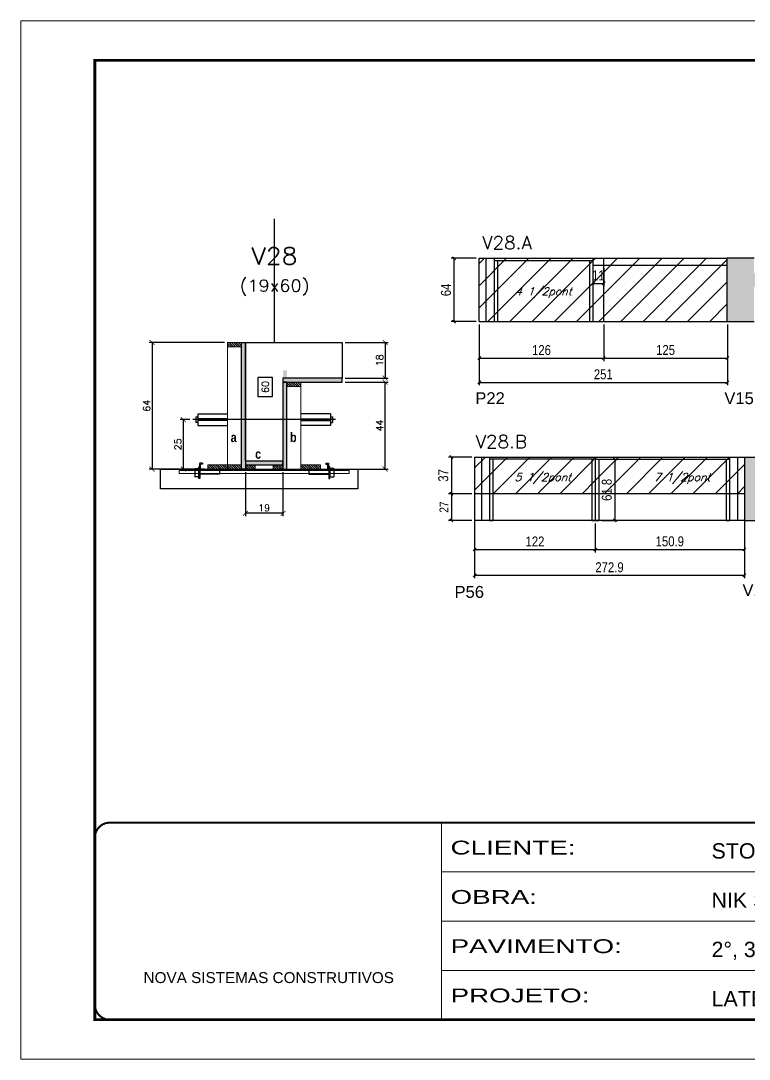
# Model space of a CAD drawing. Extents: x -10448 to -1189, y -11772 to 17235.
# Drawn here: x -7265 to -6528, y 7754 to 8804 of the extents above; entities that cross this region are included whole.
import ezdxf
from ezdxf.enums import TextEntityAlignment as Align

# ---------------------------------------------------------------- set-up
doc = ezdxf.new("R2010")
doc.units = 0
for name, pattern in [('CONTINUO', [0]), ('DASHED', [0.75, 0.5, -0.25]), ('HIDDEN', [0.375, 0.25, -0.125])]:
    doc.linetypes.add(name, pattern=pattern)
for name, color, linetype in [('5', 5, 'Continuous'), ('barrote', 251, 'Continuous'), ('COTA', 241, 'Continuous'), ('Cota Seção (2x)', 4, 'Continuous'), ('detalhes', 4, 'Continuous'), ('Painéis', 200, 'Continuous'), ('presilha', 1, 'Continuous'), ('Reaproveitamento', 251, 'Continuous'), ('SARR_2.2x7', 40, 'Continuous'), ('SARR_3.5x7', 81, 'Continuous'), ('TENSOR', 3, 'Continuous'), ('texto', 7, 'Continuous'), ('Texto de Titulo', 7, 'Continuous'), ('Texto Qtd Sarr', 242, 'Continuous')]:
    doc.layers.add(name, color=color, linetype=linetype)
for name, color, linetype, lineweight in [('CONCRETO', 251, 'Continuous', 25), ('Folhas', 255, 'Continuous', 9), ('Hachura', 251, 'Continuous', 9), ('Madeira', 126, 'Continuous', 18), ('SARRAFO DE PRESSAO', 251, 'DASHED', 9), ('SCO-___-LAJ', 2, 'Continuous', 0), ('Texto Seção', 7, 'Continuous', 15)]:
    doc.layers.add(name, color=color, linetype=linetype, lineweight=lineweight)
doc.styles.add('ARIAL', font='arial.ttf')
doc.styles.add('COTA TECNICA', font='techl___.ttf', dxfattribs={"height": 10})
doc.styles.add('COTA TECNICA-50', font='techl___.ttf', dxfattribs={"height": 9})
doc.styles.add('REGUA-120', font='ROMANS.shx', dxfattribs={"height": 15})
doc.styles.add('Romans', font='romans.shx')
doc.styles.get("Standard").update_dxf_attribs({"font": 'arial.ttf'})
doc.styles.add('TECNICA', font='techb___.ttf', dxfattribs={"height": 10})
doc.styles.add('Tecnologia', font='')
doc.styles.get('Tecnologia').set_extended_font_data('Forgotten Futurist')
doc.dimstyles.new('COTA PAINEL-50', dxfattribs={"dimtxt": 9, "dimasz": 3, "dimexe": 3, "dimexo": 3, "dimgap": 3, "dimtad": 1, "dimdec": 1, "dimzin": 12, "dimdsep": 46, "dimtxsty": 'COTA TECNICA-50', "dimblk1": 'OBLIQUE', "dimblk2": 'OBLIQUE', "dimsah": 1, "dimcen": 0.9, "dimclrd": 4, "dimclre": 4, "dimclrt": 240, "dimadec": 1, "dimazin": 3, "dimtfac": 1, "dimtdec": 1, "dimtmove": 0, "dimatfit": 3, "dimfxl": 1, "dimtolj": 1, "dimtzin": 12, "dimarcsym": 0})
doc.dimstyles.new('Cota Seção (2x)', dxfattribs={"dimtxt": 7, "dimasz": 5, "dimexe": 3, "dimexo": 3, "dimgap": 2, "dimtad": 3, "dimdec": 1, "dimlfac": 0.5, "dimzin": 12, "dimdsep": 46, "dimtxsty": 'Romans', "dimblk": 'ARCHTICK', "dimcen": 0, "dimclrd": 4, "dimclre": 4, "dimclrt": 1, "dimadec": 1, "dimazin": 3, "dimtfac": 1, "dimtdec": 1, "dimtmove": 0, "dimatfit": 3, "dimldrblk": 'OBLIQUE', "dimfxl": 1, "dimtolj": 1, "dimtzin": 12, "dimarcsym": 0})
doc.dimstyles.new('Cota Seção interna', dxfattribs={"dimtxt": 7, "dimasz": 6, "dimexe": 0.18, "dimexo": 2, "dimgap": -4, "dimtad": 3, "dimdec": 1, "dimlfac": 0.5, "dimzin": 12, "dimdsep": 46, "dimtxsty": 'Romans', "dimblk": 'ARCHTICK', "dimcen": 0.09, "dimse1": 1, "dimse2": 1, "dimsd1": 1, "dimsd2": 1, "dimclrd": 180, "dimclre": 5, "dimclrt": 1, "dimadec": 0, "dimazin": 3, "dimtfac": 1, "dimtdec": 1, "dimtofl": 0, "dimtmove": 0, "dimatfit": 3, "dimldrblk": 'ARCHTICK', "dimfxl": 1, "dimtolj": 1, "dimtzin": 0, "dimarcsym": 0})
doc.dimstyles.new('PAINEL', dxfattribs={"dimtxt": 10, "dimasz": 3, "dimexe": 3, "dimexo": 3, "dimgap": 3, "dimtad": 1, "dimdec": 1, "dimzin": 12, "dimdsep": 46, "dimtxsty": 'COTA TECNICA', "dimblk1": 'OBLIQUE', "dimblk2": 'OBLIQUE', "dimsah": 1, "dimcen": 0.9, "dimclrd": 4, "dimclre": 4, "dimclrt": 240, "dimadec": 1, "dimazin": 3, "dimtfac": 1, "dimtdec": 1, "dimtmove": 0, "dimatfit": 3, "dimfxl": 1, "dimtolj": 1, "dimtzin": 12, "dimarcsym": 0})
pattern_1 = [(315, (15536.7638, 121.2435), (1.12253202, 1.12253202), [])]
pattern_2 = [(50, (-139469.2827, -18546.4775), (5.46554007, -0.47817257), [0.5715, -6.2865]), (355, (-139469.2827, -18546.4775), (-1.05730264, 5.73170536), [0.4572, -5.02921753]), (100.4514447, (-139468.827, -18546.5174), (4.40823741, 5.25353256), [0.48570026, -5.34270734]), (46.1842, (-139469.283, -18544.9535), (8.13237123, -1.26126984), [0.85725, -9.42975]), (96.6355576, (-139468.605, -18545.059), (7.122124, 7.42278374), [0.7285507, -8.01406824]), (351.184151, (-139469.283, -18544.9535), (7.122124, 7.42278374), [0.685799, -7.54379196]), (21, (-139468.5207, -18545.3345), (4.54843174, -3.06795595), [0.5715, -6.2865]), (326, (-139468.5207, -18545.3345), (1.85406085, 5.52563898), [0.4572, -5.0292]), (71.451445, (-139468.1417, -18545.59), (6.40249258, 2.45768307), [0.48570026, -5.34269813]), (37.5, (-139469.2827, -18546.4775), (0.092658098, 2.536651166), [0, -4.96824, 0, -5.1054, 0, -5.04825]), (7.5, (-139469.2827, -18546.4775), (2.004589875, 3.005417245), [0, -2.91084, 0, -4.85394, 0, -1.92405]), (327.5, (-139470.982, -18546.4775), (4.067717855, -0.17186232), [0, -1.905, 0, -5.9436, 0, -7.8867]), (317.5, (-139471.744, -18546.4775), (4.44387544, 0.76279473), [0, -2.4765, 0, -3.94716, 0, -5.6007])]
pattern_3 = [(45, (-139469.283, -18546.478), (-11.2253202, 11.2253202), [])]

# ---------------------------------------------------------------- blocks, each defined once
blk = doc.blocks.new('9999999999')
at = {"color": 30, "linetype": 'CONTINUO'}
for p, q in [((98564.6, 34230.2), (98564.6, 34429.4)), ((98564.6, 34379.6), (99584, 34379.6)), ((98564.6, 34329.8), (99488, 34329.8)), ((98564.6, 34280), (99488, 34280))]:
    blk.add_line(p, q, dxfattribs=at)
at = {"color": 30, "linetype": 'CONTINUO', "const_width": 2}
blk.add_lwpolyline([(99584, 34230.2), (99584, 34414.4, 0.414214), (99569, 34429.4), (98229, 34429.4, 0.414214), (98214, 34414.4), (98214, 34245.2, 0.414214), (98229, 34230.2), (99584, 34230.2)], format="xyb", dxfattribs=at)
at = {"layer": 'Folhas'}
blk.add_lwpolyline([(98139, 34190.2), (99624, 34190.2), (99624, 35240.2), (98139, 35240.2)], close=True, dxfattribs=at)
at = {"layer": 'Folhas', "color": 30, "const_width": 3}
blk.add_lwpolyline([(98214, 34230.2), (99584, 34230.2), (99584, 35200.2), (98214, 35200.2)], close=True, dxfattribs=at)
at = {"color": 7, "linetype": 'Continuous', "ltscale": 5, "style": 'ARIAL'}
for s, height, p in [('STOG', 15.48, (98837.7, 34393.1)), ('NIK SUNSET', 15.48, (98837.7, 34343.3)), ('2°, 3° E PAVIMENTO TIPO', 15.483, (98837.7, 34293.5)), ('NOVA SISTEMAS CONSTRUTIVOS', 11.059, (98263.2, 34267.2)), ('LATERAL DE VIGA', 15.483, (98837.7, 34243.7))]:
    blk.add_text(s, height=height, dxfattribs=at).set_placement(p)
at = {"layer": 'Folhas', "color": 7, "style": 'Tecnologia', "width": 1.5}
for s, p in [('CLIENTE:', (98573.7, 34397.2)), ('OBRA:', (98573.7, 34347.3)), ('PAVIMENTO:', (98573.7, 34297.5)), ('PROJETO:', (98573.7, 34247.7))]:
    blk.add_text(s, height=14, dxfattribs=at).set_placement(p)
blk = doc.blocks.new('titulo1')
at = {"layer": 'Defpoints', "color": 252, "linetype": 'HIDDEN', "ltscale": 2}
blk.add_line((0, 0), (0, 125), dxfattribs=at)
at = {"layer": 'Defpoints', "style": 'Romans', "oblique": 15}
blk.add_attdef('FOLHA', text='', height=10, dxfattribs=at).set_placement((0, 15.6), align=Align.MIDDLE_CENTER)
at = {"layer": 'Texto Qtd Sarr', "color": 3, "style": 'Romans', "oblique": 15}
for tag, height, p in [('TITULO', 17, (0, 71.4)), ('SEÇÃO', 12, (0, 41.5))]:
    blk.add_attdef(tag, text='', height=height, dxfattribs=at).set_placement(p, align=Align.MIDDLE_CENTER)
blk = doc.blocks.new('_ArchTick')
at = {"color": 0, "linetype": 'ByBlock', "const_width": 0.15}
blk.add_lwpolyline([(-0.5, -0.5), (0.5, 0.5)], dxfattribs=at)
blk = doc.blocks.new('*D492')
at = {"layer": 'COTA', "color": 4, "lineweight": -2, "transparency": 16777216}
for p, q in [((-6936.6, 8478.9), (-6893.2, 8478.9)), ((-6896.2, 8478.9), (-6896.2, 8442.9)), ((-6936.6, 8442.9), (-6893.2, 8442.9))]:
    blk.add_line(p, q, dxfattribs=at)
at = {"layer": 'Defpoints', "color": 0, "transparency": 16777216}
for p in [(-6939.6, 8478.9), (-6939.6, 8442.9), (-6896.2, 8442.9)]:
    blk.add_point(p, dxfattribs=at)
at = {"layer": 'COTA', "color": 4, "lineweight": -2, "transparency": 16777216, "xscale": 5, "yscale": 5, "zscale": 5}
for p, rotation in [((-6896.2, 8478.9), 90), ((-6896.2, 8442.9), 270)]:
    blk.add_blockref('_ArchTick', p, dxfattribs=dict(at, rotation=rotation))
at = {"layer": 'COTA', "color": 1, "transparency": 16777216, "insert": (-6901.7, 8460.9), "char_height": 7, "attachment_point": 5, "rotation": 90, "style": 'Romans'}
blk.add_mtext('\\A1;18', dxfattribs=at)
blk = doc.blocks.new('_Oblique')
at = {"color": 0, "linetype": 'ByBlock', "lineweight": -2}
blk.add_line((-0.5, -0.5), (0.5, 0.5), dxfattribs=at)
blk = doc.blocks.new('*D493')
at = {"layer": 'COTA', "color": 4, "lineweight": -2, "transparency": 16777216}
for p, q in [((-6936.6, 8438.9), (-6893.2, 8438.9)), ((-6896.2, 8350.9), (-6896.2, 8438.9)), ((-6958.6, 8350.9), (-6893.2, 8350.9))]:
    blk.add_line(p, q, dxfattribs=at)
at = {"layer": 'Defpoints', "color": 0, "transparency": 16777216}
for p in [(-6939.6, 8438.9), (-6896.2, 8438.9), (-6961.6, 8350.9)]:
    blk.add_point(p, dxfattribs=at)
at = {"layer": 'COTA', "color": 4, "lineweight": -2, "transparency": 16777216, "xscale": 5, "yscale": 5, "zscale": 5}
for p, rotation in [((-6896.2, 8438.9), 90), ((-6896.2, 8350.9), 270)]:
    blk.add_blockref('_ArchTick', p, dxfattribs=dict(at, rotation=rotation))
at = {"layer": 'COTA', "color": 1, "transparency": 16777216, "insert": (-6901.7, 8394.9), "char_height": 7, "attachment_point": 5, "rotation": 90, "style": 'Romans'}
blk.add_mtext('\\A1;44', dxfattribs=at)
blk = doc.blocks.new('*D494')
at = {"layer": 'Cota Seção (2x)', "color": 180, "lineweight": -2, "transparency": 16777216}
for p, q in [((-7010, 8443.4), (-7025, 8443.4)), ((-7025, 8443.4), (-7025, 8424.4)), ((-7010, 8424.4), (-7010, 8443.4)), ((-7025, 8424.4), (-7010, 8424.4))]:
    blk.add_line(p, q, dxfattribs=at)
at = {"layer": 'Defpoints', "color": 0, "transparency": 16777216}
for p in [(-7037.9, 8478.9), (-7006, 8478.9), (-7037.9, 8358.9)]:
    blk.add_point(p, dxfattribs=at)
at = {"layer": 'Cota Seção (2x)', "color": 1, "transparency": 16777216, "insert": (-7017.5, 8433.9), "char_height": 7, "attachment_point": 5, "rotation": 90, "style": 'Romans'}
blk.add_mtext('\\A1;60', dxfattribs=at)
blk = doc.blocks.new('*D495')
at = {"layer": 'COTA', "color": 4, "lineweight": -2, "transparency": 16777216}
for p, q in [((-7058.6, 8478.9), (-7135, 8478.9)), ((-7132, 8478.9), (-7132, 8350.9)), ((-7078.6, 8350.9), (-7135, 8350.9))]:
    blk.add_line(p, q, dxfattribs=at)
at = {"layer": 'Defpoints', "color": 0, "transparency": 16777216}
for p in [(-7055.6, 8478.9), (-7132, 8350.9), (-7075.6, 8350.9)]:
    blk.add_point(p, dxfattribs=at)
at = {"layer": 'COTA', "color": 4, "lineweight": -2, "transparency": 16777216, "xscale": 5, "yscale": 5, "zscale": 5}
for p, rotation in [((-7132, 8478.9), 90), ((-7132, 8350.9), 270)]:
    blk.add_blockref('_ArchTick', p, dxfattribs=dict(at, rotation=rotation))
at = {"layer": 'COTA', "color": 1, "transparency": 16777216, "insert": (-7137.5, 8414.9), "char_height": 7, "attachment_point": 5, "rotation": 90, "style": 'Romans'}
blk.add_mtext('\\A1;64', dxfattribs=at)
blk = doc.blocks.new('PRESILHA METÁLICA 1')
at = {"layer": 'presilha'}
for p, q in [((7.5, 10.6), (7.5, 19.9)), ((12, 21), (8.6, 21)), ((9, 11.6), (9, 18.9)), ((12, 19.5), (9.6, 19.5)), ((12, 21), (12, 19.5)), ((0, 13), (6, 13)), ((0, 13), (0, 0)), ((6, 0), (0, 0)), ((6, 15.5), (7.5, 15.5)), ((6, -2.5), (6, 15.5)), ((6, 13), (6, 0)), ((7.5, 15.5), (7.5, -2.5)), ((37.5, 4.1), (7.5, 4.1)), ((37.5, 11), (9.6, 11)), ((37.5, 11), (37.5, 4.1)), ((7.5, -2.5), (6, -2.5))]:
    blk.add_line(p, q, dxfattribs=at)
for centre, radius, start, end in [((8.6, 19.9), 1.14, 90, 180), ((9.6, 18.9), 0.57, 90, 180), ((9.6, 11.6), 0.57, 180, 270)]:
    blk.add_arc(centre, radius, start, end, dxfattribs=at)
blk = doc.blocks.new('*D496')
at = {"layer": 'COTA', "color": 4, "lineweight": -2, "transparency": 16777216}
for p, q in [((-7037.6, 8347.9), (-7037.6, 8303.2)), ((-6999.6, 8347.9), (-6999.6, 8303.2)), ((-6999.6, 8306.2), (-7037.6, 8306.2))]:
    blk.add_line(p, q, dxfattribs=at)
at = {"layer": 'Defpoints', "color": 0, "transparency": 16777216}
for p in [(-7037.6, 8350.9), (-6999.6, 8350.9), (-7037.6, 8306.2)]:
    blk.add_point(p, dxfattribs=at)
at = {"layer": 'COTA', "color": 4, "lineweight": -2, "transparency": 16777216, "xscale": 5, "yscale": 5, "zscale": 5, "rotation": 180}
blk.add_blockref('_ArchTick', (-7037.6, 8306.2), dxfattribs=at)
at = {"layer": 'COTA', "color": 4, "lineweight": -2, "transparency": 16777216, "xscale": 5, "yscale": 5, "zscale": 5}
blk.add_blockref('_ArchTick', (-6999.6, 8306.2), dxfattribs=at)
at = {"layer": 'COTA', "color": 1, "transparency": 16777216, "insert": (-7018.6, 8311.7), "char_height": 7, "attachment_point": 5, "style": 'Romans'}
blk.add_mtext('\\A1;19', dxfattribs=at)
blk = doc.blocks.new('*D1575')
at = {"layer": 'COTA', "color": 4, "lineweight": -2, "transparency": 16777216}
for p, q in [((-7093.9, 8400.9), (-7103.4, 8400.9)), ((-7100.4, 8400.9), (-7100.4, 8350.9)), ((-7078.6, 8350.9), (-7103.4, 8350.9))]:
    blk.add_line(p, q, dxfattribs=at)
at = {"layer": 'Defpoints', "color": 0, "transparency": 16777216}
for p in [(-7090.9, 8400.9), (-7100.4, 8350.9), (-7075.6, 8350.9)]:
    blk.add_point(p, dxfattribs=at)
at = {"layer": 'COTA', "color": 4, "lineweight": -2, "transparency": 16777216, "xscale": 5, "yscale": 5, "zscale": 5}
for p, rotation in [((-7100.4, 8400.9), 90), ((-7100.4, 8350.9), 270)]:
    blk.add_blockref('_ArchTick', p, dxfattribs=dict(at, rotation=rotation))
at = {"layer": 'COTA', "color": 1, "transparency": 16777216, "insert": (-7105.9, 8375.9), "char_height": 7, "attachment_point": 5, "rotation": 90, "style": 'Romans'}
blk.add_mtext('\\A1;25', dxfattribs=at)
blk = doc.blocks.new('*D497')
at = {"layer": 'COTA', "color": 4, "linetype": 'ByBlock', "lineweight": -2, "transparency": 16777216}
for p, q in [((-6801.1, 8497.1), (-6801.1, 8460.1)), ((-6675.1, 8497.1), (-6675.1, 8460.1)), ((-6801.1, 8463.1), (-6675.1, 8463.1))]:
    blk.add_line(p, q, dxfattribs=at)
at = {"layer": 'Defpoints', "color": 0, "linetype": 'ByBlock', "transparency": 16777216}
for p in [(-6801.1, 8500.1), (-6675.1, 8500.1), (-6675.1, 8463.1)]:
    blk.add_point(p, dxfattribs=at)
at = {"layer": 'COTA', "color": 4, "linetype": 'ByBlock', "lineweight": -2, "transparency": 16777216, "xscale": 3, "yscale": 3, "zscale": 3, "rotation": 180}
blk.add_blockref('_Oblique', (-6801.1, 8463.1), dxfattribs=at)
at = {"layer": 'COTA', "color": 4, "linetype": 'ByBlock', "lineweight": -2, "transparency": 16777216, "xscale": 3, "yscale": 3, "zscale": 3}
blk.add_blockref('_Oblique', (-6675.1, 8463.1), dxfattribs=at)
at = {"layer": 'COTA', "color": 240, "linetype": 'ByBlock', "transparency": 16777216, "insert": (-6738.1, 8471.2), "char_height": 10, "attachment_point": 5, "style": 'COTA TECNICA'}
blk.add_mtext('\\A1;126', dxfattribs=at)
blk = doc.blocks.new('*D498')
at = {"layer": 'COTA', "color": 4, "linetype": 'ByBlock', "lineweight": -2, "transparency": 16777216}
for p, q in [((-6675.1, 8497.1), (-6675.1, 8460.1)), ((-6550.1, 8497.1), (-6550.1, 8460.1)), ((-6675.1, 8463.1), (-6550.1, 8463.1))]:
    blk.add_line(p, q, dxfattribs=at)
at = {"layer": 'Defpoints', "color": 0, "linetype": 'ByBlock', "transparency": 16777216}
for p in [(-6675.1, 8500.1), (-6550.1, 8500.1), (-6550.1, 8463.1)]:
    blk.add_point(p, dxfattribs=at)
at = {"layer": 'COTA', "color": 4, "linetype": 'ByBlock', "lineweight": -2, "transparency": 16777216, "xscale": 3, "yscale": 3, "zscale": 3, "rotation": 180}
blk.add_blockref('_Oblique', (-6675.1, 8463.1), dxfattribs=at)
at = {"layer": 'COTA', "color": 4, "linetype": 'ByBlock', "lineweight": -2, "transparency": 16777216, "xscale": 3, "yscale": 3, "zscale": 3}
blk.add_blockref('_Oblique', (-6550.1, 8463.1), dxfattribs=at)
at = {"layer": 'COTA', "color": 240, "linetype": 'ByBlock', "transparency": 16777216, "insert": (-6612.6, 8471.3), "char_height": 10, "attachment_point": 5, "style": 'COTA TECNICA'}
blk.add_mtext('\\A1;125', dxfattribs=at)
blk = doc.blocks.new('*D1576')
at = {"layer": 'COTA', "color": 4, "linetype": 'ByBlock', "lineweight": -2, "transparency": 16777216}
for p, q in [((-6801.1, 8497.1), (-6801.1, 8435.6)), ((-6550.1, 8497.1), (-6550.1, 8435.6)), ((-6801.1, 8438.6), (-6550.1, 8438.6))]:
    blk.add_line(p, q, dxfattribs=at)
at = {"layer": 'Defpoints', "color": 0, "linetype": 'ByBlock', "transparency": 16777216}
for p in [(-6801.1, 8500.1), (-6550.1, 8500.1), (-6550.1, 8438.6)]:
    blk.add_point(p, dxfattribs=at)
at = {"layer": 'COTA', "color": 4, "linetype": 'ByBlock', "lineweight": -2, "transparency": 16777216, "xscale": 3, "yscale": 3, "zscale": 3, "rotation": 180}
blk.add_blockref('_Oblique', (-6801.1, 8438.6), dxfattribs=at)
at = {"layer": 'COTA', "color": 4, "linetype": 'ByBlock', "lineweight": -2, "transparency": 16777216, "xscale": 3, "yscale": 3, "zscale": 3}
blk.add_blockref('_Oblique', (-6550.1, 8438.6), dxfattribs=at)
at = {"layer": 'COTA', "color": 240, "linetype": 'ByBlock', "transparency": 16777216, "insert": (-6675.6, 8446.7), "char_height": 10, "attachment_point": 5, "style": 'COTA TECNICA'}
blk.add_mtext('\\A1;251', dxfattribs=at)
blk = doc.blocks.new('*D1577')
at = {"layer": 'COTA', "color": 4, "linetype": 'ByBlock', "lineweight": -2, "transparency": 16777216}
for p, q in [((-6686.1, 8554.1), (-6686.1, 8535.6)), ((-6675.1, 8554.1), (-6675.1, 8535.6)), ((-6686.1, 8538.6), (-6675.1, 8538.6))]:
    blk.add_line(p, q, dxfattribs=at)
at = {"layer": 'Defpoints', "color": 0, "linetype": 'ByBlock', "transparency": 16777216}
for p in [(-6686.1, 8557.1), (-6675.1, 8557.1), (-6675.1, 8538.6)]:
    blk.add_point(p, dxfattribs=at)
at = {"layer": 'COTA', "color": 4, "linetype": 'ByBlock', "lineweight": -2, "transparency": 16777216, "xscale": 3, "yscale": 3, "zscale": 3, "rotation": 180}
blk.add_blockref('_Oblique', (-6686.1, 8538.6), dxfattribs=at)
at = {"layer": 'COTA', "color": 4, "linetype": 'ByBlock', "lineweight": -2, "transparency": 16777216, "xscale": 3, "yscale": 3, "zscale": 3}
blk.add_blockref('_Oblique', (-6675.1, 8538.6), dxfattribs=at)
at = {"layer": 'COTA', "color": 240, "linetype": 'ByBlock', "transparency": 16777216, "insert": (-6680.6, 8546.7), "char_height": 10, "attachment_point": 5, "style": 'COTA TECNICA'}
blk.add_mtext('\\A1;11', dxfattribs=at)
blk = doc.blocks.new('*D1582')
at = {"layer": 'COTA', "color": 4, "linetype": 'ByBlock', "lineweight": -2, "transparency": 16777216}
for p, q in [((-6805.7, 8296), (-6805.7, 8266.6)), ((-6683.7, 8296), (-6683.7, 8266.6)), ((-6805.7, 8269.6), (-6683.7, 8269.6))]:
    blk.add_line(p, q, dxfattribs=at)
at = {"layer": 'Defpoints', "color": 0, "linetype": 'ByBlock', "transparency": 16777216}
for p in [(-6805.7, 8299), (-6683.7, 8299), (-6683.7, 8269.6)]:
    blk.add_point(p, dxfattribs=at)
at = {"layer": 'COTA', "color": 4, "linetype": 'ByBlock', "lineweight": -2, "transparency": 16777216, "xscale": 3, "yscale": 3, "zscale": 3, "rotation": 180}
blk.add_blockref('_Oblique', (-6805.7, 8269.6), dxfattribs=at)
at = {"layer": 'COTA', "color": 4, "linetype": 'ByBlock', "lineweight": -2, "transparency": 16777216, "xscale": 3, "yscale": 3, "zscale": 3}
blk.add_blockref('_Oblique', (-6683.7, 8269.6), dxfattribs=at)
at = {"layer": 'COTA', "color": 240, "linetype": 'ByBlock', "transparency": 16777216, "insert": (-6744.7, 8277.7), "char_height": 10, "attachment_point": 5, "style": 'COTA TECNICA'}
blk.add_mtext('\\A1;122', dxfattribs=at)
blk = doc.blocks.new('*D1583')
at = {"layer": 'COTA', "color": 4, "linetype": 'ByBlock', "lineweight": -2, "transparency": 16777216}
for p, q in [((-6683.7, 8296), (-6683.7, 8266.6)), ((-6532.8, 8296), (-6532.8, 8266.6)), ((-6683.7, 8269.6), (-6532.8, 8269.6))]:
    blk.add_line(p, q, dxfattribs=at)
at = {"layer": 'Defpoints', "color": 0, "linetype": 'ByBlock', "transparency": 16777216}
for p in [(-6683.7, 8299), (-6532.8, 8299), (-6532.8, 8269.6)]:
    blk.add_point(p, dxfattribs=at)
at = {"layer": 'COTA', "color": 4, "linetype": 'ByBlock', "lineweight": -2, "transparency": 16777216, "xscale": 3, "yscale": 3, "zscale": 3, "rotation": 180}
blk.add_blockref('_Oblique', (-6683.7, 8269.6), dxfattribs=at)
at = {"layer": 'COTA', "color": 4, "linetype": 'ByBlock', "lineweight": -2, "transparency": 16777216, "xscale": 3, "yscale": 3, "zscale": 3}
blk.add_blockref('_Oblique', (-6532.8, 8269.6), dxfattribs=at)
at = {"layer": 'COTA', "color": 240, "linetype": 'ByBlock', "transparency": 16777216, "insert": (-6608.3, 8277.8), "char_height": 10, "attachment_point": 5, "style": 'COTA TECNICA'}
blk.add_mtext('\\A1;150.9', dxfattribs=at)
blk = doc.blocks.new('*D510')
at = {"layer": 'COTA', "color": 4, "linetype": 'ByBlock', "lineweight": -2, "transparency": 16777216}
for p, q in [((-6805.7, 8323), (-6805.7, 8240.5)), ((-6532.8, 8323), (-6532.8, 8240.5)), ((-6805.7, 8243.5), (-6532.8, 8243.5))]:
    blk.add_line(p, q, dxfattribs=at)
at = {"layer": 'Defpoints', "color": 0, "linetype": 'ByBlock', "transparency": 16777216}
for p in [(-6805.7, 8326), (-6532.8, 8326), (-6532.8, 8243.5)]:
    blk.add_point(p, dxfattribs=at)
at = {"layer": 'COTA', "color": 4, "linetype": 'ByBlock', "lineweight": -2, "transparency": 16777216, "xscale": 3, "yscale": 3, "zscale": 3, "rotation": 180}
blk.add_blockref('_Oblique', (-6805.7, 8243.5), dxfattribs=at)
at = {"layer": 'COTA', "color": 4, "linetype": 'ByBlock', "lineweight": -2, "transparency": 16777216, "xscale": 3, "yscale": 3, "zscale": 3}
blk.add_blockref('_Oblique', (-6532.8, 8243.5), dxfattribs=at)
at = {"layer": 'COTA', "color": 240, "linetype": 'ByBlock', "transparency": 16777216, "insert": (-6669.3, 8251.6), "char_height": 10, "attachment_point": 5, "style": 'COTA TECNICA'}
blk.add_mtext('\\A1;272.9', dxfattribs=at)
blk = doc.blocks.new('*D511')
at = {"layer": 'COTA', "color": 4, "linetype": 'ByBlock', "lineweight": -2, "transparency": 16777216}
for p, q in [((-6808.7, 8363), (-6832.2, 8363)), ((-6829.2, 8363), (-6829.2, 8326)), ((-6808.7, 8326), (-6832.2, 8326))]:
    blk.add_line(p, q, dxfattribs=at)
at = {"layer": 'Defpoints', "color": 0, "linetype": 'ByBlock', "transparency": 16777216}
for p in [(-6805.7, 8363), (-6829.2, 8326), (-6805.7, 8326)]:
    blk.add_point(p, dxfattribs=at)
at = {"layer": 'COTA', "color": 4, "linetype": 'ByBlock', "lineweight": -2, "transparency": 16777216, "xscale": 3, "yscale": 3, "zscale": 3}
for p, rotation in [((-6829.2, 8363), 90), ((-6829.2, 8326), 270)]:
    blk.add_blockref('_Oblique', p, dxfattribs=dict(at, rotation=rotation))
at = {"layer": 'COTA', "color": 240, "linetype": 'ByBlock', "transparency": 16777216, "insert": (-6837.4, 8344.5), "char_height": 10, "attachment_point": 5, "rotation": 90, "style": 'COTA TECNICA'}
blk.add_mtext('\\A1;37', dxfattribs=at)
blk = doc.blocks.new('*D1556')
at = {"layer": 'COTA', "color": 4, "linetype": 'ByBlock', "lineweight": -2, "transparency": 16777216}
for p, q in [((-6677.2, 8360.8), (-6660.9, 8360.8)), ((-6663.9, 8360.8), (-6663.9, 8299)), ((-6677.2, 8299), (-6660.9, 8299))]:
    blk.add_line(p, q, dxfattribs=at)
at = {"layer": 'Defpoints', "color": 0, "linetype": 'ByBlock', "transparency": 16777216}
for p in [(-6680.2, 8360.8), (-6680.2, 8299), (-6663.9, 8299)]:
    blk.add_point(p, dxfattribs=at)
at = {"layer": 'COTA', "color": 4, "linetype": 'ByBlock', "lineweight": -2, "transparency": 16777216, "xscale": 3, "yscale": 3, "zscale": 3}
for p, rotation in [((-6663.9, 8360.8), 90), ((-6663.9, 8299), 270)]:
    blk.add_blockref('_Oblique', p, dxfattribs=dict(at, rotation=rotation))
at = {"layer": 'COTA', "color": 240, "linetype": 'ByBlock', "transparency": 16777216, "insert": (-6672, 8329.9), "char_height": 10, "attachment_point": 5, "rotation": 90, "style": 'COTA TECNICA'}
blk.add_mtext('\\A1;61.8', dxfattribs=at)
blk = doc.blocks.new('*D1557')
at = {"layer": 'COTA', "color": 4, "linetype": 'ByBlock', "lineweight": -2, "transparency": 16777216}
for p, q in [((-6804.1, 8564.1), (-6829.6, 8564.1)), ((-6826.6, 8564.1), (-6826.6, 8500.1)), ((-6804.1, 8500.1), (-6829.6, 8500.1))]:
    blk.add_line(p, q, dxfattribs=at)
at = {"layer": 'Defpoints', "color": 0, "linetype": 'ByBlock', "transparency": 16777216}
for p in [(-6801.1, 8564.1), (-6826.6, 8500.1), (-6801.1, 8500.1)]:
    blk.add_point(p, dxfattribs=at)
at = {"layer": 'COTA', "color": 4, "linetype": 'ByBlock', "lineweight": -2, "transparency": 16777216, "xscale": 3, "yscale": 3, "zscale": 3}
for p, rotation in [((-6826.6, 8564.1), 90), ((-6826.6, 8500.1), 270)]:
    blk.add_blockref('_Oblique', p, dxfattribs=dict(at, rotation=rotation))
at = {"layer": 'COTA', "color": 240, "linetype": 'ByBlock', "transparency": 16777216, "insert": (-6834.7, 8532.1), "char_height": 10, "attachment_point": 5, "rotation": 90, "style": 'COTA TECNICA'}
blk.add_mtext('\\A1;64', dxfattribs=at)
blk = doc.blocks.new('*D1566')
at = {"layer": 'COTA', "color": 4, "linetype": 'ByBlock', "lineweight": -2, "transparency": 16777216}
for p, q in [((-6808.7, 8326), (-6832.2, 8326)), ((-6829.2, 8326), (-6829.2, 8299)), ((-6808.7, 8299), (-6832.2, 8299))]:
    blk.add_line(p, q, dxfattribs=at)
at = {"layer": 'Defpoints', "color": 0, "linetype": 'ByBlock', "transparency": 16777216}
for p in [(-6805.7, 8326), (-6829.2, 8299), (-6805.7, 8299)]:
    blk.add_point(p, dxfattribs=at)
at = {"layer": 'COTA', "color": 4, "linetype": 'ByBlock', "lineweight": -2, "transparency": 16777216, "xscale": 3, "yscale": 3, "zscale": 3}
for p, rotation in [((-6829.2, 8326), 90), ((-6829.2, 8299), 270)]:
    blk.add_blockref('_Oblique', p, dxfattribs=dict(at, rotation=rotation))
at = {"layer": 'COTA', "color": 240, "linetype": 'ByBlock', "transparency": 16777216, "insert": (-6836.7, 8312.5), "char_height": 9, "attachment_point": 5, "rotation": 90, "style": 'COTA TECNICA-50'}
blk.add_mtext('\\A1;27', dxfattribs=at)

msp = doc.modelspace()

# ---------------------------------------------------------------- hatches: boundary and pattern name
at = {"layer": 'COTA', "linetype": 'ByBlock'}
h = msp.add_hatch(dxfattribs=at)
h.set_pattern_fill('AR-CONC', color=256, scale=0.03)
h.set_pattern_definition(pattern_2)
h.paths.add_polyline_path([(-6523.12, 8535.1), (-6230.32, 8535.1), (-6230.32, 8549.1), (-6523.12, 8549.1), (-6523.12, 8564.1), (-6550.12, 8564.1), (-6550.12, 8500.1), (-6523.12, 8500.1)])
h = msp.add_hatch(dxfattribs=at)
h.set_pattern_fill('AR-CONC', color=256, scale=0.03)
h.set_pattern_definition(pattern_2)
h.paths.add_polyline_path([(-6532.81, 8299.02), (-6504.28, 8299.02), (-6504.28, 8346.02), (-6463.28, 8346.02), (-6463.28, 8299.02), (-6439.51, 8299.02), (-6439.51, 8345.02), (-6065.51, 8345.02), (-6065.51, 8363.02), (-6463.28, 8363.02), (-6463.28, 8358.02), (-6504.28, 8358.02), (-6504.28, 8363.02), (-6532.81, 8363.02)])
at = {"layer": 'Hachura'}
h = msp.add_hatch(dxfattribs=at)
h.set_pattern_fill('ANSI31', color=256, scale=0.5, angle=270, style=0)
h.set_pattern_definition([(315, (15680.7638, -6.3565), (1.12253202, 1.12253202), [])])
h.paths.add_polyline_path([(-7055.55, 8478.89), (-7055.55, 8474.49), (-7041.55, 8474.49), (-7041.55, 8478.89)])
h = msp.add_hatch(color=256, dxfattribs=at)
h.dxf.hatch_style = 1
h.paths.add_polyline_path([(-7041.55, 8478.89), (-7037.55, 8478.89), (-7037.55, 8350.89), (-7041.55, 8350.89)])
h = msp.add_hatch(color=256, dxfattribs=at)
h.dxf.hatch_style = 1
h.paths.add_polyline_path([(-6995.55, 8450.89), (-6999.55, 8450.89), (-6999.55, 8350.89), (-6995.55, 8350.89)])
h = msp.add_hatch(color=256, dxfattribs=at)
h.dxf.hatch_style = 1
h.paths.add_polyline_path([(-6939.55, 8438.89), (-6939.55, 8442.89), (-6999.55, 8442.89), (-6999.55, 8438.89)])
h = msp.add_hatch(dxfattribs=at)
h.set_pattern_fill('ANSI31', color=256, scale=0.5, angle=90, style=0)
h.set_pattern_definition([(135, (-30278.4766, 16742.131), (-1.12253202, -1.12253202), [])])
h.paths.add_polyline_path([(-6981.55, 8438.89), (-6981.55, 8434.49), (-6995.55, 8434.49), (-6995.55, 8438.89)])
h = msp.add_hatch(color=256, dxfattribs=at)
h.dxf.hatch_style = 1
h.paths.add_polyline_path([(-6999.55, 8355.29), (-6999.55, 8358.89), (-7037.55, 8358.89), (-7037.55, 8355.29)])
h = msp.add_hatch(dxfattribs=at)
h.set_pattern_fill('ANSI31', color=256, scale=0.5, angle=270, style=0)
h.set_pattern_definition(pattern_1)
h.paths.add_polyline_path([(-7075.55, 8350.89), (-7075.55, 8355.29), (-7055.55, 8355.29), (-7055.55, 8350.89)])
h = msp.add_hatch(dxfattribs=at)
h.set_pattern_fill('ANSI31', color=256, scale=0.5, angle=270, style=0)
h.set_pattern_definition([(315, (15680.7638, 47.6435), (1.12253202, 1.12253202), [])])
h.paths.add_polyline_path([(-7055.55, 8350.89), (-7055.55, 8355.29), (-7041.55, 8355.29), (-7041.55, 8350.89)])
h = msp.add_hatch(dxfattribs=at)
h.set_pattern_fill('ANSI31', color=256, scale=0.5, angle=270, style=0)
h.set_pattern_definition([(315, (15502.7638, 121.2435), (1.12253202, 1.12253202), [])])
h.paths.add_polyline_path([(-7027.55, 8350.89), (-7027.55, 8355.29), (-7037.55, 8355.29), (-7037.55, 8350.89)])
h = msp.add_hatch(dxfattribs=at)
h.set_pattern_fill('ANSI31', color=256, scale=0.5, angle=270, style=0)
h.set_pattern_definition([(315, (15546.7638, 121.2435), (1.12253202, 1.12253202), [])])
h.paths.add_polyline_path([(-6999.55, 8350.89), (-6999.55, 8355.29), (-7009.55, 8355.29), (-7009.55, 8350.89)])
h = msp.add_hatch(dxfattribs=at)
h.set_pattern_fill('ANSI31', color=256, scale=0.5, angle=270, style=0)
h.set_pattern_definition(pattern_1)
h.paths.add_polyline_path([(-6961.55, 8350.89), (-6961.55, 8355.29), (-6981.55, 8355.29), (-6981.55, 8350.89)])
at = {"layer": 'Reaproveitamento', "linetype": 'ByBlock'}
h = msp.add_hatch(dxfattribs=at)
h.set_pattern_fill('ANSI31', color=256, scale=5)
h.set_pattern_definition(pattern_3)
h.paths.add_polyline_path([(-6801.12, 8500.1), (-6675.12, 8500.1), (-6675.12, 8564.1), (-6801.12, 8564.1)])
h = msp.add_hatch(dxfattribs=at)
h.set_pattern_fill('ANSI31', color=256, scale=5)
h.set_pattern_definition(pattern_3)
h.paths.add_polyline_path([(-6550.12, 8500.1), (-6550.12, 8564.1), (-6675.12, 8564.1), (-6675.12, 8500.1)])
h = msp.add_hatch(dxfattribs=at)
h.set_pattern_fill('ANSI31', color=256, scale=5)
h.set_pattern_definition(pattern_3)
h.paths.add_polyline_path([(-6683.71, 8326.02), (-6683.71, 8363.02), (-6805.71, 8363.02), (-6805.71, 8326.02)])
h = msp.add_hatch(dxfattribs=at)
h.set_pattern_fill('ANSI31', color=256, scale=5)
h.set_pattern_definition(pattern_3)
h.paths.add_polyline_path([(-6532.81, 8326.02), (-6532.81, 8363.02), (-6683.71, 8363.02), (-6683.71, 8326.02)])

# ---------------------------------------------------------------- linework, layer by layer
at = {"ltscale": 3}
for p, q in [((-7087.55, 8403.88), (-7087.55, 8397.88)), ((-7087.55, 8403.88), (-7085.55, 8403.88)), ((-7085.55, 8406.88), (-7085.55, 8394.88)), ((-7085.55, 8406.88), (-7055.55, 8406.88)), ((-7055.55, 8401.88), (-7085.55, 8401.88)), ((-6951.55, 8406.88), (-6981.55, 8406.88)), ((-6981.55, 8401.88), (-6951.55, 8401.88)), ((-6951.55, 8406.88), (-6951.55, 8394.88)), ((-6951.55, 8403.88), (-6949.55, 8403.88)), ((-6949.55, 8403.88), (-6949.55, 8397.88)), ((-7085.55, 8397.88), (-7087.55, 8397.88)), ((-7055.55, 8399.88), (-7085.55, 8399.88)), ((-7085.55, 8394.88), (-7055.55, 8394.88)), ((-6981.55, 8399.88), (-6951.55, 8399.88)), ((-6951.55, 8394.88), (-6981.55, 8394.88)), ((-6951.55, 8397.88), (-6949.55, 8397.88))]:
    msp.add_line(p, q, dxfattribs=at)
at = {"layer": 'barrote'}
msp.add_lwpolyline([(-6923.7, 8330.89), (-7123.28, 8330.89), (-7123.28, 8350.89), (-6923.7, 8350.89)], close=True, dxfattribs=at)
at = {"layer": 'CONCRETO'}
msp.add_lwpolyline([(-7037.55, 8458.89), (-7037.55, 8478.89), (-6939.55, 8478.89), (-6939.55, 8442.89), (-6999.55, 8442.89), (-6999.55, 8358.89), (-7037.55, 8358.89), (-7037.55, 8458.89)], close=True, dxfattribs=at)
at = {"layer": 'COTA', "linetype": 'ByBlock'}
for p, q in [((-6523.12, 8564.1), (-6550.12, 8564.1)), ((-6550.12, 8500.1), (-6523.12, 8500.1)), ((-6532.81, 8363.02), (-6504.28, 8363.02)), ((-6532.81, 8299.02), (-6504.28, 8299.02))]:
    msp.add_line(p, q, dxfattribs=at)
at = {"layer": 'Madeira'}
for points in [[(-7055.55, 8478.89), (-7055.55, 8474.49), (-7041.55, 8474.49), (-7041.55, 8478.89)], [(-7055.55, 8478.89), (-7041.55, 8478.89), (-7041.55, 8350.89), (-7055.55, 8350.89)], [(-6981.55, 8438.89), (-6981.55, 8434.49), (-6995.55, 8434.49), (-6995.55, 8438.89)], [(-6981.55, 8350.89), (-6995.55, 8350.89), (-6995.55, 8438.89), (-6981.55, 8438.89)], [(-7075.55, 8350.89), (-7075.55, 8355.29), (-7055.55, 8355.29), (-7055.55, 8350.89)], [(-7055.55, 8350.89), (-7055.55, 8355.29), (-7041.55, 8355.29), (-7041.55, 8350.89)], [(-7027.55, 8350.89), (-7027.55, 8355.29), (-7037.55, 8355.29), (-7037.55, 8350.89)], [(-6999.55, 8350.89), (-6999.55, 8355.29), (-7009.55, 8355.29), (-7009.55, 8350.89)], [(-6961.55, 8350.89), (-6961.55, 8355.29), (-6981.55, 8355.29), (-6981.55, 8350.89)]]:
    msp.add_lwpolyline(points, close=True, dxfattribs=at)
at = {"layer": 'Painéis', "linetype": 'ByBlock'}
for p, q in [((-6801.12, 8564.1), (-6550.12, 8564.1)), ((-6801.12, 8500.1), (-6801.12, 8564.1)), ((-6675.12, 8500.1), (-6675.12, 8564.1)), ((-6550.12, 8500.1), (-6550.12, 8564.1)), ((-6801.12, 8500.1), (-6550.12, 8500.1))]:
    msp.add_line(p, q, dxfattribs=at)
at = {"layer": 'Painéis'}
for p, q in [((-6805.71, 8363.02), (-6532.81, 8363.02)), ((-6805.71, 8363.02), (-6805.71, 8299.02)), ((-6683.71, 8363.02), (-6683.71, 8299.02)), ((-6532.81, 8363.02), (-6532.81, 8299.02)), ((-6532.81, 8363.02), (-6532.81, 8299.02)), ((-6532.81, 8326.02), (-6805.71, 8326.02)), ((-6532.81, 8299.02), (-6805.71, 8299.02))]:
    msp.add_line(p, q, dxfattribs=at)
for points in [[(-7041.55, 8478.89), (-7037.55, 8478.89), (-7037.55, 8350.89), (-7041.55, 8350.89)], [(-6939.55, 8438.89), (-6939.55, 8442.89), (-6999.55, 8442.89), (-6999.55, 8438.89)], [(-6995.55, 8438.89), (-6999.55, 8438.89), (-6999.55, 8350.89), (-6995.55, 8350.89)], [(-6999.55, 8355.29), (-6999.55, 8358.89), (-7037.55, 8358.89), (-7037.55, 8355.29)]]:
    msp.add_lwpolyline(points, close=True, dxfattribs=at)
at = {"layer": 'SARR_2.2x7', "linetype": 'Continuous'}
for p, q in [((-6794.12, 8500.1), (-6794.12, 8564.1)), ((-6786.12, 8561.9), (-6686.12, 8561.9)), ((-6686.12, 8557.1), (-6675.12, 8557.1)), ((-6675.12, 8557.1), (-6550.12, 8557.1)), ((-6798.71, 8363.02), (-6798.71, 8326.02)), ((-6683.71, 8360.82), (-6790.71, 8360.82)), ((-6683.71, 8360.82), (-6547.81, 8360.82)), ((-6539.81, 8363.02), (-6539.81, 8326.02)), ((-6798.71, 8326.02), (-6798.71, 8299.02)), ((-6539.81, 8326.02), (-6539.81, 8299.02))]:
    msp.add_line(p, q, dxfattribs=at)
at = {"layer": 'SARR_3.5x7'}
for p, q in [((-6786.12, 8564.1), (-6786.12, 8500.1)), ((-6782.62, 8561.9), (-6782.62, 8500.1)), ((-6689.62, 8561.9), (-6689.62, 8500.1)), ((-6686.12, 8564.1), (-6686.12, 8500.1)), ((-6786.12, 8500.1), (-6782.62, 8500.1)), ((-6689.62, 8500.1), (-6686.12, 8500.1)), ((-6790.71, 8363.02), (-6790.71, 8299.02)), ((-6787.21, 8360.82), (-6787.21, 8299.02)), ((-6687.21, 8360.82), (-6687.21, 8299.02)), ((-6680.21, 8360.82), (-6680.21, 8299.02)), ((-6551.31, 8360.82), (-6551.31, 8299.02)), ((-6547.81, 8363.02), (-6547.81, 8299.02)), ((-6683.71, 8326.02), (-6683.71, 8299.02)), ((-6790.71, 8299.02), (-6787.21, 8299.02)), ((-6687.21, 8299.02), (-6683.71, 8299.02)), ((-6683.71, 8299.02), (-6680.21, 8299.02)), ((-6551.31, 8299.02), (-6547.81, 8299.02))]:
    msp.add_line(p, q, dxfattribs=at)
at = {"layer": 'SCO-___-LAJ', "color": 1}
msp.add_lwpolyline([(-6932.7, 8349.55), (-7104.41, 8349.55), (-7104.41, 8346.35), (-6932.7, 8346.35)], close=True, dxfattribs=at)
at = {"layer": 'TENSOR', "linetype": 'HIDDEN', "ltscale": 0.5}
msp.add_line((-6946.55, 8400.88), (-7090.86, 8400.88), dxfattribs=at)

# ---------------------------------------------------------------- block references
at = {"layer": 'presilha', "yscale": 0.6666666666666666, "zscale": 0.6666666666666666}
for p, xscale in [((-7088.82, 8342.92), 0.6666666666666666), ((-6948.29, 8342.92), -0.6666666666666666)]:
    msp.add_blockref('PRESILHA METÁLICA 1', p, dxfattribs=dict(at, xscale=xscale))
at = {"layer": 'SARRAFO DE PRESSAO', "color": 6, "linetype": 'ByBlock'}
msp.add_blockref('9999999999', (-105403.76, -26436), dxfattribs=at)
at = {"layer": 'Texto Seção'}
ref = msp.add_blockref('titulo1', (-7008.12, 8478.89), dxfattribs=dict(at, xscale=-1))
ref.add_attrib('TITULO', 'V28', dxfattribs={"layer": 'Texto de Titulo', "color": 7, "height": 17, "style": 'Romans', "width": 1.1}).set_placement((-7008.12, 8566.39), align=Align.MIDDLE_CENTER)
ref.add_attrib('SEÇÃO', '(19x60)', dxfattribs={"layer": 'Texto de Titulo', "color": 7, "height": 12, "style": 'Romans', "width": 1.1}).set_placement((-7008.12, 8536.39), align=Align.MIDDLE_CENTER)

# ---------------------------------------------------------------- texts
at = {"layer": '5', "linetype": 'Continuous'}
for s, p in [('P22', (-6805.04, 8416.59)), ('V15', (-6553.14, 8416.59)), ('P56', (-6826.04, 8220.72)), ('V17', (-6534.81, 8222.51))]:
    msp.add_text(s, height=12, rotation=0.00004, dxfattribs=at).set_placement(p)
at = {"layer": 'detalhes', "style": 'TECNICA'}
for s, p in [('a', (-7052.48, 8378.21)), ('b', (-6992.51, 8378.22)), ('c', (-7027.74, 8361.38))]:
    msp.add_text(s, height=9.6, dxfattribs=at).set_placement(p)
at = {"layer": 'texto', "color": 2, "char_height": 8, "attachment_point": 5, "style": 'Romans'}
for s, insert in [('{\\Q19;\\C256;4 1/2pont}', (-6736.12, 8529.32)), ('{\\Q19;\\C256;5 1/2pont}', (-6736.73, 8341.49)), ('{\\Q19;\\C256;7 1/2pont}', (-6595.79, 8341.49))]:
    msp.add_mtext(s, dxfattribs=dict(at, insert=insert))
at = {"layer": 'Texto Seção', "style": 'REGUA-120', "width": 1.05}
for s, p in [('V28.A', (-6798.12, 8573.29)), ('V28.B', (-6804.77, 8372.21))]:
    msp.add_text(s, height=13, dxfattribs=at).set_placement(p)

# ---------------------------------------------------------------- dimensions: what is measured, and where the dimension line sits
at = {"layer": 'COTA', "linetype": 'ByBlock'}
for base, p1, p2, dimstyle, picture, middle in [((-6826.58, 8500.1), (-6801.12, 8564.1), (-6801.12, 8500.1), 'PAINEL', '*D1557', (-6834.68, 8532.1)), ((-6829.17, 8326.02), (-6805.71, 8363.02), (-6805.71, 8326.02), 'PAINEL', '*D511', (-6837.39, 8344.52)), ((-6663.88, 8299.02), (-6680.21, 8360.82), (-6680.21, 8299.02), 'PAINEL', '*D1556', (-6672.01, 8329.92)), ((-6829.17, 8299.02), (-6805.71, 8326.02), (-6805.71, 8299.02), 'COTA PAINEL-50', '*D1566', (-6836.74, 8312.52))]:
    dim = msp.add_linear_dim(base=base, p1=p1, p2=p2, angle=90, dimstyle=dimstyle, dxfattribs=at)
    dim.commit()
    dim.dimension.update_dxf_attribs({"geometry": picture, "text_midpoint": middle})
dim = msp.add_linear_dim(base=(-6675.12, 8538.6), p1=(-6686.12, 8557.1), p2=(-6675.12, 8557.1), dimstyle='PAINEL', dxfattribs=at)
dim.commit()
dim.dimension.update_dxf_attribs({"geometry": '*D1577', "text_midpoint": (-6680.62, 8538.6), "dimtype": 160})
for base, p1, p2, picture, middle in [((-6675.12, 8463.15), (-6801.12, 8500.1), (-6675.12, 8500.1), '*D497', (-6738.12, 8471.25)), ((-6550.12, 8438.6), (-6801.12, 8500.1), (-6550.12, 8500.1), '*D1576', (-6675.62, 8446.71)), ((-6550.12, 8463.15), (-6675.12, 8500.1), (-6550.12, 8500.1), '*D498', (-6612.62, 8471.26)), ((-6532.81, 8243.53), (-6805.71, 8326.02), (-6532.81, 8326.02), '*D510', (-6669.26, 8251.63)), ((-6683.71, 8269.65), (-6805.71, 8299.02), (-6683.71, 8299.02), '*D1582', (-6744.71, 8277.71))]:
    dim = msp.add_linear_dim(base=base, p1=p1, p2=p2, dimstyle='PAINEL', dxfattribs=at)
    dim.commit()
    dim.dimension.update_dxf_attribs({"geometry": picture, "text_midpoint": middle})
at = {"layer": 'COTA'}
for base, p1, p2, angle, picture, middle in [((-7132.01, 8350.89), (-7055.55, 8478.89), (-7075.55, 8350.89), 90, '*D495', (-7137.51, 8414.89)), ((-6896.18, 8442.89), (-6939.55, 8478.89), (-6939.55, 8442.89), 90, '*D492', (-6901.68, 8460.89)), ((-6896.18, 8438.89), (-6961.55, 8350.89), (-6939.55, 8438.89), 90, '*D493', (-6901.68, 8394.89)), ((-7100.36, 8350.89), (-7090.86, 8400.88), (-7075.55, 8350.89), 90, '*D1575', (-7105.86, 8375.88)), ((-7037.55, 8306.16), (-6999.55, 8350.89), (-7037.55, 8350.89), 180, '*D496', (-7018.55, 8311.66))]:
    dim = msp.add_linear_dim(base=base, p1=p1, p2=p2, angle=angle, dimstyle='Cota Seção (2x)', dxfattribs=at)
    dim.commit()
    dim.dimension.update_dxf_attribs({"geometry": picture, "text_midpoint": middle})
at = {"layer": 'COTA', "linetype": 'ByBlock'}
dim = msp.add_linear_dim(base=(-6532.81, 8269.65), p1=(-6683.71, 8299.02), p2=(-6532.81, 8299.02), dimstyle='PAINEL', override={"dimtmove": 1}, dxfattribs=at)
dim.commit()
dim.dimension.update_dxf_attribs({"geometry": '*D1583', "text_midpoint": (-6608.26, 8277.79)})
at = {"layer": 'Cota Seção (2x)'}
dim = msp.add_linear_dim(base=(-7006.04, 8478.89), p1=(-7037.86, 8358.89), p2=(-7037.86, 8478.89), angle=90, dimstyle='Cota Seção interna', dxfattribs=at)
dim.commit()
dim.dimension.update_dxf_attribs({"geometry": '*D494', "text_midpoint": (-7006.04, 8433.89), "dimtype": 160})

doc.saveas('drawing.dxf')
